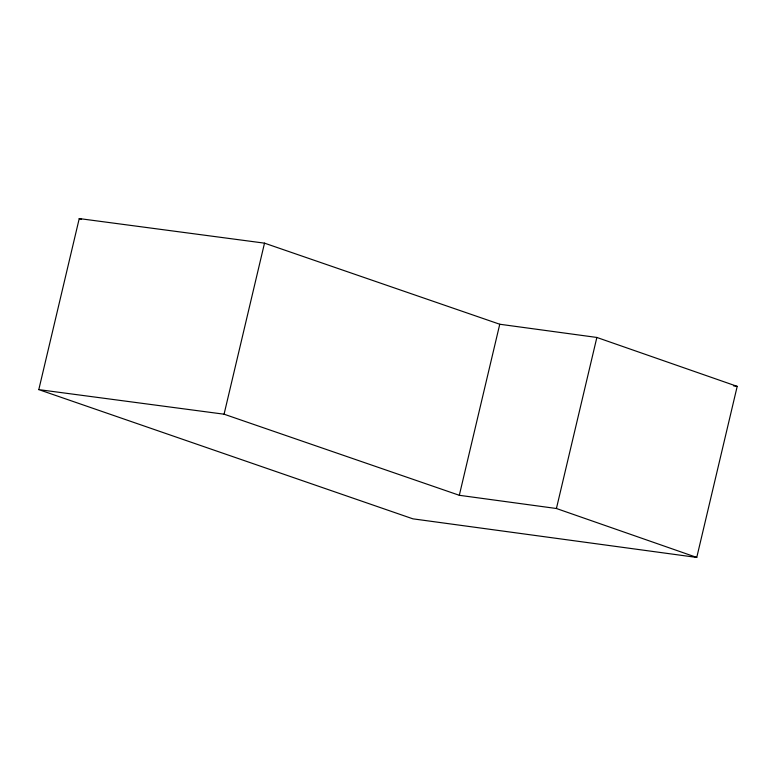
<?xml version="1.0" encoding="UTF-8"?>
<svg xmlns="http://www.w3.org/2000/svg" width="776" height="776" viewBox="0 0 776 776"><rect width="100%" height="100%" fill="white"/><g stroke="black" fill="none" stroke-linecap="round" stroke-linejoin="round"><path stroke-width="1.16" d="M38.8 389.62L79.239 218.57L264.509 243.15L499.754 324.242L596.86 337.453L737.2 386.38L696.761 557.43L412.9 518.834L38.8 389.62L224.07 414.2L459.314 495.292L556.421 508.503L696.761 557.43M224.07 414.2L264.509 243.15M459.314 495.292L499.754 324.242M556.421 508.503L596.86 337.453M733.611 385.885L737.2 386.38M79.239 218.57L81.519 219.365"/></g></svg>
